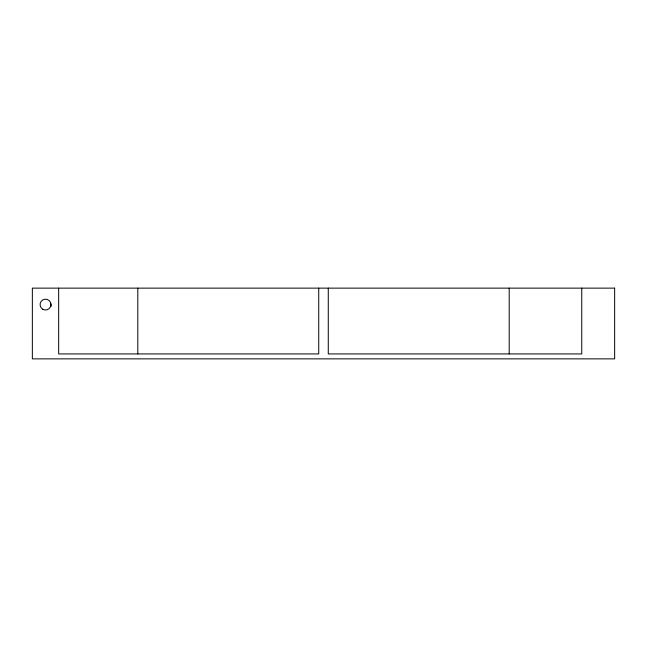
<?xml version="1.0" encoding="UTF-8"?>
<svg xmlns="http://www.w3.org/2000/svg" width="647" height="647" viewBox="0 0 647 647"><rect width="100%" height="100%" fill="white"/><g stroke="black" fill="none" stroke-linecap="round" stroke-linejoin="round"><path stroke-width="0.97" d="M50.749 305.991L50.749 303.176M581.75 288.133L581.75 353.933L328.272 353.933L328.272 288.133M509.197 288.133L509.197 353.933M318.728 288.133L318.728 353.933L58.667 353.933L58.667 288.133M137.803 288.133L137.803 353.933M50.911 304.786L50.911 306.694M614.65 288.133L32.35 288.133L32.35 358.867L614.65 358.867L614.65 288.133M42.799 309.282A5.427 5.427 0 0 0 50.935 304.583A5.427 5.427 0 0 0 42.799 299.885A5.427 5.427 0 0 0 42.799 309.282"/></g></svg>
